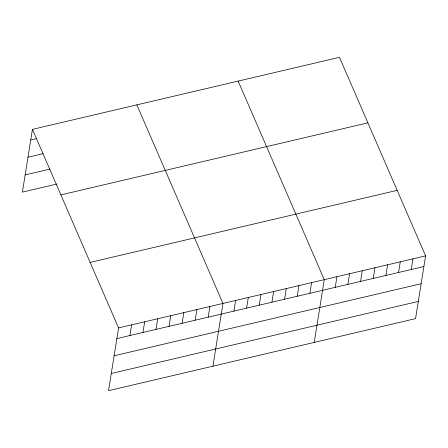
<?xml version="1.0" encoding="UTF-8"?>
<svg xmlns="http://www.w3.org/2000/svg" width="448" height="448" viewBox="0 0 448 448"><rect width="100%" height="100%" fill="white"/><g stroke="black" fill="none" stroke-linecap="round" stroke-linejoin="round"><path stroke-width="0.67" d="M32.452 129.371L118.574 327.936L108.522 390.684L415.548 318.629L425.6 255.881L339.478 57.316L32.452 129.371L22.4 192.119L56.98 184.005M129.92 335.524L131.622 324.878M142.968 332.461L144.67 321.815M156.016 329.398L157.718 318.752M169.064 326.34L170.772 315.689M182.112 323.277L183.82 312.626M195.16 320.214L196.868 309.562M208.208 317.15L209.916 306.499M212.912 366.19L222.964 303.442L136.842 104.871M233.923 311.114L235.626 300.468M246.585 308.146L248.293 297.494M259.252 305.172L260.96 294.521M271.919 302.198L273.622 291.547M284.581 299.225L286.289 288.579M297.248 296.257L298.95 285.606M309.91 293.283L311.618 282.632M314.233 342.406L324.279 279.658L238.157 81.094M335.238 287.336L336.946 276.69M347.906 284.362L349.614 273.717M360.573 281.394L362.275 270.743M373.234 278.421L374.942 267.77M385.902 275.447L387.604 264.802M398.563 272.474L400.271 261.828M411.23 269.506L412.933 258.854M30.744 140.017L36.618 138.639M27.989 157.214L42.997 153.692M25.155 174.927L49.946 169.109M60.872 194.897L367.898 122.842M90.154 262.41L397.18 190.355M118.574 327.936L425.6 255.881M116.872 338.587L423.892 266.532M114.117 355.779L421.142 283.724M111.278 373.492L418.303 301.437"/></g></svg>
